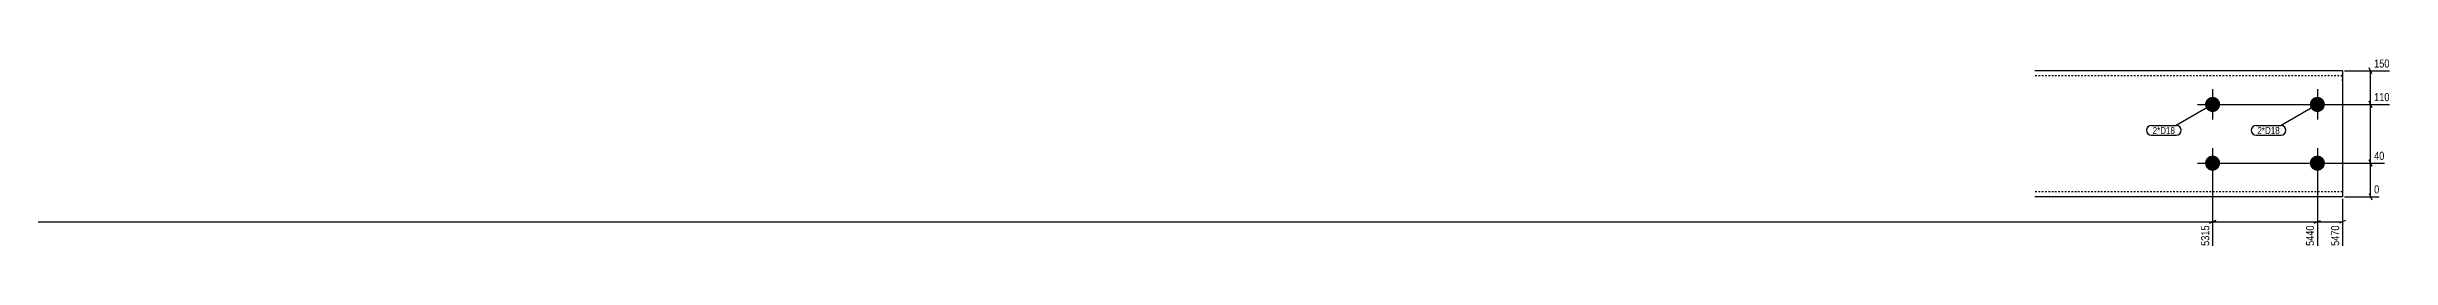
# Model space of a CAD drawing. Header units: millimetres. Extents: x 6 to 16835, y -12 to 232.
# Drawn here: x 2802 to 5598, y 5 to 232 of the extents above; entities that cross this region are included whole.
import ezdxf

# ---------------------------------------------------------------- set-up
doc = ezdxf.new("R2010")
doc.units = ezdxf.units.MM
doc.linetypes.add('DXK_LINE_DOT2', pattern=[3.9198, 1.9599, -1.9599])
for name, color, linetype in [('MÅLSÆTNING', 7, 'Continuous'), ('STÅL', 7, 'Continuous'), ('TEKST', 7, 'Continuous')]:
    doc.layers.add(name, color=color, linetype=linetype)
doc.styles.add('Arial Narrow', font='ARIALN.TTF', dxfattribs={"height": 0.2})

msp = doc.modelspace()

# ---------------------------------------------------------------- hatches: boundary and pattern name
at = {"layer": 'STÅL', "linetype": 'Continuous'}
for points in [[(5385.1, 185.1, -1), (5385.1, 167.1, -1)], [(5510.1, 185.1, -1), (5510.1, 167.1, -1)], [(5385.1, 115.1, -1), (5385.1, 97.1, -1)], [(5510.1, 115.1, -1), (5510.1, 97.1, -1)]]:
    msp.add_hatch(color=3, dxfattribs=at).paths.add_polyline_path(points)

# ---------------------------------------------------------------- linework, layer by layer
at = {"layer": 'MÅLSÆTNING', "color": 7, "linetype": 'Continuous'}
for p, q in [((5542.6, 216.1), (5596.1, 216.1)), ((5575, 212.4), (5572, 219.9)), ((5387.6, 176.1), (5596.1, 176.1)), ((5575, 172.4), (5572, 179.9)), ((5385.1, 103.6), (5385.1, 7.5)), ((5387.6, 106.1), (5590, 106.1)), ((5510.1, 103.6), (5510.1, 7.5)), ((5510.1, 103.6), (5510.1, 7.5)), ((5575, 102.4), (5572, 109.9)), ((5573.5, 66.1), (5573.5, 106.1)), ((5540.1, 63.6), (5540.1, 7.5)), ((5542.6, 66.1), (5583.9, 66.1)), ((5572, 69.9), (5575, 62.4)), ((225.1, 36.1), (5385.1, 36.1)), ((5381.3, 34.6), (5388.8, 37.6)), ((5506.3, 34.6), (5513.8, 37.6)), ((5510.1, 36.1), (5540.1, 36.1)), ((5543.8, 37.6), (5536.3, 34.6))]:
    msp.add_line(p, q, dxfattribs=at)
at = {"layer": 'STÅL', "color": 2, "linetype": 'Continuous'}
for p, q in [((5540.1, 216.1), (5173.1, 216.1)), ((5540.1, 216.1), (5540.1, 215.2)), ((5540.1, 215.2), (5540.1, 204.1)), ((5540.1, 204.1), (5540.1, 66.1)), ((5540.1, 66.1), (5173.1, 66.1))]:
    msp.add_line(p, q, dxfattribs=at)
at = {"layer": 'STÅL', "color": 7, "linetype": 'DXK_LINE_DOT2'}
for p, q in [((5540.1, 210.1), (5173.1, 210.1)), ((5540.1, 204.1), (5540.1, 212.6)), ((5540.1, 72.1), (5173.1, 72.1)), ((5540.1, 72.1), (5540.1, 72.6))]:
    msp.add_line(p, q, dxfattribs=at)
at = {"layer": 'STÅL', "color": 3, "linetype": 'Continuous'}
for p, q in [((5367.1, 176.1), (5403.1, 176.1)), ((5385.1, 194.1), (5385.1, 158.1)), ((5492.1, 176.1), (5528.1, 176.1)), ((5510.1, 194.1), (5510.1, 158.1)), ((5385.1, 124.1), (5385.1, 88.1)), ((5510.1, 124.1), (5510.1, 88.1)), ((5367.1, 106.1), (5403.1, 106.1)), ((5492.1, 106.1), (5528.1, 106.1))]:
    msp.add_line(p, q, dxfattribs=at)

# ---------------------------------------------------------------- wipeouts: each hides what was drawn before it
at = {"color": 0}
for points in [[(5340.3, 140.9), (5340.3, 149.6), (5313.6, 149.6), (5313.6, 140.9)], [(5465.3, 140.9), (5465.3, 149.6), (5438.6, 149.6), (5438.6, 140.9)]]:
    msp.add_wipeout(points, dxfattribs=at).dxf.layer = 'TEKST'

# ---------------------------------------------------------------- next in the draw order: wipeouts: each hides what was drawn before it
at = {"color": 0, "linetype": 'Continuous'}
for points in [[(5592, 108.1), (5592, 122.1), (5575.8, 122.1), (5575.8, 108.1)], [(5585.9, 68.1), (5585.9, 82.1), (5575.8, 82.1), (5575.8, 68.1)], [(5383.1, 33.9), (5369.1, 33.9), (5369.1, 5.5), (5383.1, 5.5)], [(5538.1, 33.9), (5524.1, 33.9), (5524.1, 5.5), (5538.1, 5.5)]]:
    msp.add_wipeout(points, dxfattribs=at).dxf.layer = 'MÅLSÆTNING'
at = {"color": 0}
for points in [[(5340.3, 140.9), (5340.3, 149.6), (5313.6, 149.6), (5313.6, 140.9)], [(5465.3, 140.9), (5465.3, 149.6), (5438.6, 149.6), (5438.6, 140.9)]]:
    msp.add_wipeout(points, dxfattribs=at).dxf.layer = 'TEKST'

# ---------------------------------------------------------------- next in the draw order: linework, layer by layer
at = {"layer": 'MÅLSÆTNING', "color": 7, "linetype": 'Continuous'}
for p, q in [((5573.5, 106.1), (5573.5, 176.1)), ((5385.1, 103.6), (5385.1, 7.5)), ((5387.6, 106.1), (5590, 106.1)), ((5572, 109.9), (5575, 102.4)), ((5388.8, 37.6), (5381.3, 34.6)), ((5385.1, 36.1), (5510.1, 36.1)), ((5506.3, 34.6), (5513.8, 37.6))]:
    msp.add_line(p, q, dxfattribs=at)
at = {"layer": 'TEKST', "color": 7, "linetype": 'Continuous'}
for p, q in [((5385.1, 176.1), (5341.8, 151.1)), ((5510.1, 176.1), (5466.8, 151.1)), ((5312.1, 151.1), (5341.8, 151.1)), ((5437.1, 151.1), (5466.8, 151.1)), ((5312.1, 139.4), (5341.8, 139.4)), ((5437.1, 139.4), (5466.8, 139.4))]:
    msp.add_line(p, q, dxfattribs=at)
for centre, start, end in [((5312.1, 145.3), 90, 270), ((5341.8, 145.3), 270, 90), ((5437.1, 145.3), 90, 270), ((5466.8, 145.3), 270, 90)]:
    msp.add_arc(centre, 5.87, start, end, dxfattribs=at)

# ---------------------------------------------------------------- next in the draw order: texts
at = {"layer": 'MÅLSÆTNING', "color": 3, "linetype": 'Continuous', "style": 'Arial Narrow'}
for s, p in [('40', (5577.8, 110.1)), ('0', (5577.8, 70.1))]:
    msp.add_text(s, height=9.54, dxfattribs=at).set_placement(p)
for s, p in [('5315', (5381.1, 7.5)), ('5470', (5536.1, 7.5))]:
    msp.add_text(s, height=9.54, rotation=90.0002, dxfattribs=at).set_placement(p)
at = {"layer": 'TEKST', "color": 3, "style": 'Arial Narrow'}
for p in [(5313.6, 140.9), (5438.6, 140.9)]:
    msp.add_text('2*D18', height=8.35, dxfattribs=at).set_placement(p)

# ---------------------------------------------------------------- next in the draw order: wipeouts: each hides what was drawn before it
at = {"color": 0, "linetype": 'Continuous'}
for points in [[(5598.1, 178.1), (5598.1, 192.1), (5575.8, 192.1), (5575.8, 178.1)], [(5508.1, 33.9), (5494.1, 33.9), (5494.1, 5.5), (5508.1, 5.5)]]:
    msp.add_wipeout(points, dxfattribs=at).dxf.layer = 'MÅLSÆTNING'

# ---------------------------------------------------------------- next in the draw order: linework, layer by layer
at = {"layer": 'MÅLSÆTNING', "color": 7, "linetype": 'Continuous'}
for p, q in [((5573.5, 176.1), (5573.5, 216.1)), ((5387.6, 176.1), (5596.1, 176.1)), ((5572, 179.9), (5575, 172.4))]:
    msp.add_line(p, q, dxfattribs=at)

# ---------------------------------------------------------------- next in the draw order: texts
at = {"layer": 'MÅLSÆTNING', "color": 3, "linetype": 'Continuous', "style": 'Arial Narrow'}
msp.add_text('110', height=9.54, dxfattribs=at).set_placement((5577.8, 180.1))
msp.add_text('5440', height=9.54, rotation=90.0002, dxfattribs=at).set_placement((5506.1, 7.5))

# ---------------------------------------------------------------- next in the draw order: wipeouts: each hides what was drawn before it
at = {"color": 0, "linetype": 'Continuous'}
msp.add_wipeout([(5598.1, 218.1), (5598.1, 232.1), (5575.8, 232.1), (5575.8, 218.1)], dxfattribs=at).dxf.layer = 'MÅLSÆTNING'

# ---------------------------------------------------------------- next in the draw order: texts
at = {"layer": 'MÅLSÆTNING', "color": 3, "linetype": 'Continuous', "style": 'Arial Narrow'}
msp.add_text('150', height=9.54, dxfattribs=at).set_placement((5577.8, 220.1))

doc.saveas('drawing.dxf')
